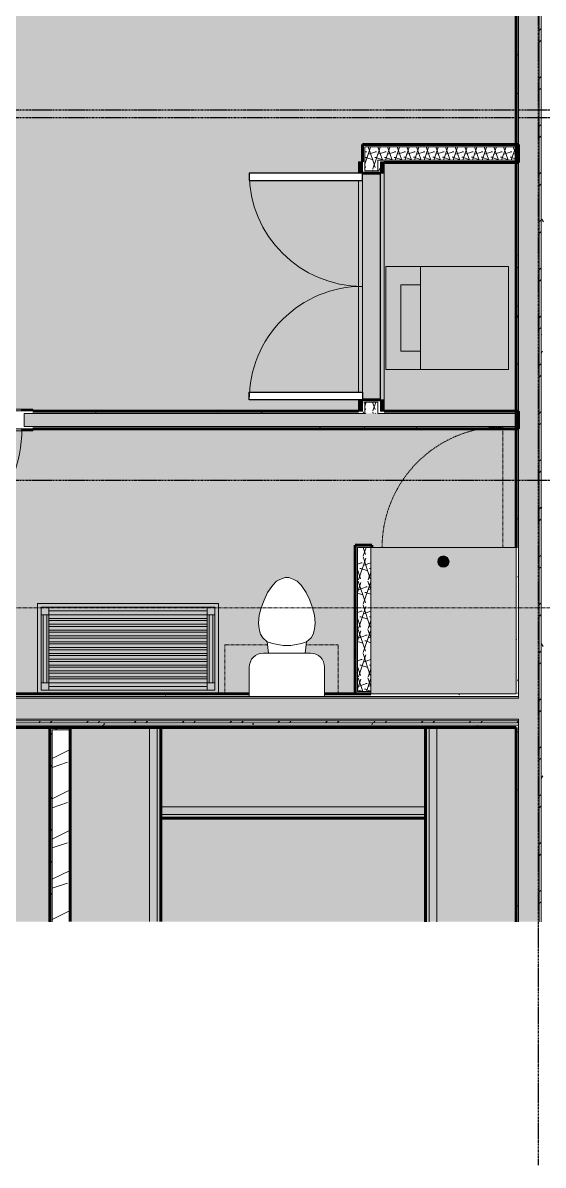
# Model space of a CAD drawing. Header units: inches. Extents: x -4110 to -1807, y 11006 to 12281.
# Drawn here: x -3618 to -3480.1, y 11005.9 to 11308.3 of the extents above; entities that cross this region are included whole.
import ezdxf

# ---------------------------------------------------------------- set-up
doc = ezdxf.new("R2010")
doc.units = ezdxf.units.IN
doc.header["$MEASUREMENT"] = 0
for name, pattern in [('Aligning Line 1_8_', [0.25, 0.125, -0.125]), ('Dash', [0.25, 0.125, -0.125]), ('Grid Line 1_2_', [0.875, 0.5, -0.125, 0.125, -0.125])]:
    doc.linetypes.add(name, pattern=pattern)
for name, color, linetype, lineweight in [('0-1', 7, 'Continuous', 5), ('0-2', 7, 'Continuous', 9), ('A-DOOR', 31, 'Continuous', 18), ('A-DOOR-3', 7, 'Continuous', 9), ('A-DOOR-4', 90, 'Continuous', 30), ('A-DOOR-FRAM-1', 31, 'Continuous', 18), ('A-DOOR-FRAM-2', 7, 'Continuous', 9), ('A-ROOF-PATT-1', 35, 'Continuous', 9), ('A-WALL', 113, 'Continuous', 18), ('A-WALL-1', 8, 'Continuous', 5), ('A-WALL-2', 252, 'Continuous', 18), ('A-WALL-3', 250, 'Continuous', 60), ('A-WALL-4', 50, 'Continuous', 18), ('A-WALL-PATT-1', 7, 'Continuous', 9), ('A-WALL-PATT-2', 253, 'Continuous', 9), ('A-WALL-PATT-5', 111, 'Continuous', 9), ('G-ANNO-SYMB', 111, 'Aligning Line 1_8_', 9), ('I-WALL-4', 2, 'Continuous', 5), ('I-WALL-5', 2, 'Continuous', 60), ('P-SANR-FIXT-1', 135, 'Continuous', 9), ('P-SANR-FIXT-2', 7, 'Continuous', 9), ('P-SANR-FIXT-3', 130, 'Continuous', 9), ('P-SANR-FIXT-4', 9, 'Continuous', 9), ('P-SANR-FIXT-HDLN-1', 7, 'Dash', 9), ('Q-CASE-1', 130, 'Continuous', 9), ('Q-CASE-2', 127, 'Continuous', 9), ('Q-CASE-3', 7, 'Continuous', 9), ('Q-CASE-4', 7, 'Dash', 9), ('Q-CASE-5', 9, 'Continuous', 9), ('Q-CASE-6', 250, 'Continuous', 60), ('S-GRID-1', 1, 'Grid Line 1_2_', 30)]:
    doc.layers.add(name, color=color, linetype=linetype, lineweight=lineweight)
pattern_1 = [(0, (0, 0), (20.48, 5.12), [0.845, -14.515, 0.845, -14.515, -81.92]), (0, (0, 0), (20.48, 5.12), [-30.72, 0.845, -29.875, 0.845, -14.515, -35.84]), (0, (0, 0), (20.48, 5.12), [-76.8, 0.845, -9.395, 0.845, -24.755]), (120, (7.68, 2.56), (-14.67405, 15.1762003), [0.845, -14.515, 0.845, -14.515, -81.92]), (120, (7.68, 2.56), (-14.67405, 15.1762003), [-30.72, 0.845, -29.875, 0.845, -14.515, -35.84]), (120, (7.68, 2.56), (-14.67405, 15.1762003), [-76.8, 0.845, -9.395, 0.845, -24.755]), (240, (10.24, 12.8), (-5.80595, -20.2962003), [0.845, -14.515, 0.845, -14.515, -81.92]), (240, (10.24, 12.8), (-5.80595, -20.2962003), [-30.72, 0.845, -29.875, 0.845, -14.515, -35.84]), (240, (10.24, 12.8), (-5.80595, -20.2962003), [-76.8, 0.845, -9.395, 0.845, -24.755])]
pattern_2 = [(161.57, (0.32, 0.32), (-2.560496185, -0.000537386), [0, -18.214, 2.022, 0]), (18.43, (-0.32, 0.32), (-2.560496185, 0.000537386), [0, -18.214, 2.022, 0]), (108.43, (0.32, 0.32), (1.27922091, -6.400876726), [6.07, -14.166]), (71.57, (-0.32, 0.32), (1.27922091, 6.400876726), [6.07, -14.166])]
pattern_3 = [(45, (0, 0), (-6.335677, 6.335677), []), (45, (0, 9.6), (-6.335677, 6.335677), [])]

# ---------------------------------------------------------------- blocks, each defined once
blk = doc.blocks.new('SWING - SINGLE - FLUSH - SWING - FLUSH - 2-10 x 6-8 - PRIVACY-3983842-ENLARGED RCP - 3RD FLOOR PLAN - EAST')
at = {"layer": 'A-DOOR-FRAM-1'}
for points in [[(-17, 2.87), (-20, 2.87), (-20, 2.37), (-17, 2.37)], [(17, 2.87), (-17, 2.87), (-17, 2.37), (17, 2.37)], [(18.7, 2.87), (17, 2.87), (17, 2.37), (20, 2.37), (20, 2.87), (19.5, 2.87)], [(-20, -2.38), (-20, -2.88), (-17, -2.88), (-17, -2.38), (-17.62, -2.38)], [(-17, -2.38), (-17, -2.88), (17, -2.88), (17, -2.38), (-12.35, -2.38)], [(17, -2.38), (17, -2.88), (20, -2.88), (20, -2.38)]]:
    blk.add_hatch(color=256, dxfattribs=at).paths.add_polyline_path(points, flags=0)
at = {"layer": 'A-DOOR-3'}
blk.add_arc((17, 2.37), 34.07, 93.3657, 180, dxfattribs=at)
at = {"layer": 'A-DOOR-4'}
for p, q in [((15, 2.37), (15, 36.38)), ((17, 36.38), (15, 36.38)), ((17, 2.37), (17, 36.38)), ((17, 2.37), (15, 2.37))]:
    blk.add_line(p, q, dxfattribs=at)
at = {"layer": 'A-DOOR-FRAM-2'}
for p, q in [((-17, 2.87), (-20, 2.87)), ((-20, 2.37), (-20, 2.87)), ((-20, 2.37), (-17, 2.37)), ((17, 2.87), (-17, 2.87)), ((-17, 2.37), (-17, 2.87)), ((-17, 2.37), (17, 2.37)), ((20, 2.87), (17, 2.87)), ((17, 2.37), (17, 2.87)), ((17, 2.37), (20, 2.37)), ((20, 2.37), (20, 2.87)), ((-17, -2.38), (-20, -2.38)), ((-20, -2.38), (-20, -2.88)), ((-20, -2.88), (-17, -2.88)), ((17, -2.38), (-17, -2.38)), ((-17, -2.38), (-17, -2.88)), ((-17, -2.88), (17, -2.88)), ((20, -2.38), (17, -2.38)), ((17, -2.38), (17, -2.88)), ((17, -2.88), (20, -2.88)), ((20, -2.38), (20, -2.88))]:
    blk.add_line(p, q, dxfattribs=at)
blk = doc.blocks.new('Stacked Washer and Dryer - 26_x25_ - Private-3627842-ENLARGED RCP - 3RD FLOOR PLAN - EAST')
at = {"layer": 'P-SANR-FIXT-1'}
blk.add_hatch(color=256, dxfattribs=at).paths.add_polyline_path([(1.37, 13.62), (0, 13.62), (0, -13.63), (32.44, -13.63), (32.44, 13.62)], flags=0)
at = {"layer": 'P-SANR-FIXT-2'}
for p, q in [((32.44, 13.62), (0, 13.62)), ((0, -13.63), (0, 13.62)), ((23.34, -13.63), (23.34, 13.62)), ((32.44, 13.62), (32.44, -13.63)), ((28.53, 8.75), (23.34, 8.75)), ((28.53, -8.75), (28.53, 8.75)), ((23.34, -8.75), (28.53, -8.75)), ((0, -13.63), (32.44, -13.63))]:
    blk.add_line(p, q, dxfattribs=at)
blk = doc.blocks.new('Toilet-Domestic-3D - Toilet-Domestic-3D-3234795-ENLARGED RCP - 3RD FLOOR PLAN - EAST')
at = {"layer": 'P-SANR-FIXT-2'}
for p, q in [((-5.13, 8), (-3.74, 10)), ((-3.74, 10), (-2.74, 11)), ((-2.74, 11), (-1.87, 11.5)), ((-1.87, 11.5), (-0.5, 12)), ((-0.5, 12), (0.5, 12)), ((0.5, 12), (1.87, 11.5)), ((1.87, 11.5), (2.74, 11)), ((2.74, 11), (3.74, 10)), ((3.74, 10), (5.13, 8)), ((-6.06, 6), (-5.13, 8)), ((5.13, 8), (6.06, 6)), ((-7.33, 1.99), (-6.79, 4)), ((-6.79, 4), (-6.06, 6)), ((6.06, 6), (6.79, 4)), ((6.79, 4), (7.33, 1.99)), ((-7.5, 0), (-7.33, 1.99)), ((7.33, 1.99), (7.5, 0)), ((-7.41, -1), (-7.5, 0)), ((-7.24, -2), (-7.41, -1)), ((-6.97, -3), (-7.24, -2)), ((-6.4, -4), (-6.97, -3)), ((6.97, -3), (6.4, -4)), ((7.24, -2), (6.97, -3)), ((7.41, -1), (7.24, -2)), ((7.5, 0), (7.41, -1)), ((-5.21, -5), (-6.4, -4)), ((-3.84, -5.5), (-5.21, -5)), ((-4.86, -8.02), (-5.21, -5)), ((-1, -6), (-3.84, -5.5)), ((1, -6), (-1, -6)), ((3.84, -5.5), (1, -6)), ((5.21, -5), (3.84, -5.5)), ((4.86, -8.02), (5.21, -5)), ((6.4, -4), (5.21, -5)), ((6.25, -8.02), (-6.25, -8.02)), ((-9.98, -11.75), (-9.98, -19.48)), ((9.98, -19.48), (9.98, -11.75)), ((-9.98, -19.48), (9.98, -19.48))]:
    blk.add_line(p, q, dxfattribs=at)
for centre, start, end in [((-6.25, -11.75), 90, 180), ((6.25, -11.75), 0, 90)]:
    blk.add_arc(centre, 3.73, start, end, dxfattribs=at)
blk = doc.blocks.new('Bath Vanity - Bath Vanity 48_-2551079-ENLARGED RCP - 3RD FLOOR PLAN - EAST')
at = {"layer": 'Q-CASE-1'}
h = blk.add_hatch(color=256, dxfattribs=at)
h.paths.add_polyline_path([(1.76, 0), (-23.26, 0), (-23.26, -24), (24.74, -24), (24.74, 0), (3.36, 0)], flags=0)
h.paths.add_polyline_path([(-20.76, -1), (23.74, -1), (23.74, -23), (-22.26, -23), (-22.26, -1), (-21.76, -1)], flags=0)
h.paths.add_polyline_path([(-4.94, -2), (-20.26, -2), (-20.26, -3), (21.74, -3), (21.74, -2), (-0.09, -2)], flags=0)
h.paths.add_polyline_path([(6.88, -4), (-20.26, -4), (-20.26, -4.55), (21.74, -4.55), (21.74, -4), (16.06, -4)], flags=0)
h.paths.add_polyline_path([(-4.94, -5.55), (-20.26, -5.55), (-20.26, -6.09), (21.74, -6.09), (21.74, -5.55), (-0.09, -5.55)], flags=0)
h.paths.add_polyline_path([(21.74, -7.09), (-20.26, -7.09), (-20.26, -7.64), (21.74, -7.64)], flags=0)
h.paths.add_polyline_path([(-0.09, -8.64), (-20.26, -8.64), (-20.26, -9.18), (21.74, -9.18), (21.74, -8.64), (9.23, -8.64)], flags=0)
h.paths.add_polyline_path([(12.31, -10.18), (-20.26, -10.18), (-20.26, -10.73), (21.74, -10.73), (21.74, -10.18), (16.06, -10.18)], flags=0)
h.paths.add_polyline_path([(-20.26, -11.73), (-20.26, -12.27), (21.74, -12.27), (21.74, -11.73), (-4.94, -11.73)], flags=0)
h.paths.add_polyline_path([(15.03, -13.27), (-20.26, -13.27), (-20.26, -13.82), (21.74, -13.82), (21.74, -13.27), (16.06, -13.27)], flags=0)
h.paths.add_polyline_path([(21.74, -14.82), (-20.26, -14.82), (-20.26, -15.36), (21.74, -15.36)], flags=0)
h.paths.add_polyline_path([(21.74, -16.36), (-20.26, -16.36), (-20.26, -16.91), (21.74, -16.91)], flags=0)
h.paths.add_polyline_path([(21.74, -17.91), (-20.26, -17.91), (-20.26, -18.45), (21.74, -18.45)], flags=0)
h.paths.add_polyline_path([(-20.26, -19.45), (-20.26, -20), (21.74, -20), (21.74, -19.45), (18.58, -19.45)], flags=0)
h.paths.add_polyline_path([(21.74, -21), (-20.26, -21), (-20.26, -22), (21.74, -22)], flags=0)
at = {"layer": 'Q-CASE-2'}
h = blk.add_hatch(color=256, dxfattribs=at)
h.paths.add_polyline_path([(-22.26, -1), (-22.26, -3), (-20.26, -3), (-20.26, -1), (-21.76, -1)], flags=0)
h.paths.add_polyline_path([(21.74, -1), (21.74, -3), (23.74, -3), (23.74, -1), (22.24, -1)], flags=0)
h.paths.add_polyline_path([(-20.26, -21), (-22.26, -21), (-22.26, -23), (-20.26, -23), (-20.26, -22)], flags=0)
h.paths.add_polyline_path([(23.74, -21), (21.74, -21), (21.74, -23), (23.74, -23)], flags=0)
for points in [[(-22.26, -3), (-22.26, -21), (-21.76, -21), (-21.76, -3)], [(-20.76, -3), (-21.76, -3), (-21.76, -21), (-20.76, -21), (-20.76, -4)], [(-20.76, -3), (-20.76, -21), (-20.26, -21), (-20.26, -3)], [(-0.09, -1), (-20.26, -1), (-20.26, -2), (21.74, -2), (21.74, -1), (2.63, -1)], [(-0.09, -3), (-20.26, -3), (-20.26, -4), (21.74, -4), (21.74, -3), (4.36, -3)], [(22.24, -3), (21.74, -3), (21.74, -21), (22.24, -21), (22.24, -4)], [(23.24, -3), (22.24, -3), (22.24, -21), (23.24, -21), (23.24, -4)], [(23.24, -3), (23.24, -21), (23.74, -21), (23.74, -3)], [(-0.09, -4.55), (-20.26, -4.55), (-20.26, -5.55), (21.74, -5.55), (21.74, -4.55), (5.69, -4.55)], [(-0.09, -6.09), (-20.26, -6.09), (-20.26, -7.09), (21.74, -7.09), (21.74, -6.09), (7.03, -6.09)], [(8.36, -7.64), (-20.26, -7.64), (-20.26, -8.64), (21.74, -8.64), (21.74, -7.64), (10.08, -7.64)], [(-0.09, -9.18), (-20.26, -9.18), (-20.26, -10.18), (21.74, -10.18), (21.74, -9.18), (9.7, -9.18)], [(11.04, -10.73), (-20.26, -10.73), (-20.26, -11.73), (21.74, -11.73), (21.74, -10.73), (12.79, -10.73)], [(12.37, -12.27), (-20.26, -12.27), (-20.26, -13.27), (21.74, -13.27), (21.74, -12.27), (14.15, -12.27)], [(16.06, -13.82), (-20.26, -13.82), (-20.26, -14.82), (21.74, -14.82), (21.74, -13.82)], [(-0.09, -15.36), (-20.26, -15.36), (-20.26, -16.36), (21.74, -16.36), (21.74, -15.36), (15.04, -15.36)], [(-20.26, -16.91), (-20.26, -17.91), (21.74, -17.91), (21.74, -16.91), (16.38, -16.91)], [(-20.26, -18.45), (-20.26, -19.45), (21.74, -19.45), (21.74, -18.45), (17.71, -18.45)], [(19.05, -20), (-20.26, -20), (-20.26, -21), (21.74, -21), (21.74, -20), (20.74, -20)], [(-20.26, -22), (-20.26, -23), (21.74, -23), (21.74, -22), (20.78, -22)]]:
    blk.add_hatch(color=256, dxfattribs=at).paths.add_polyline_path(points, flags=0)
at = {"layer": 'Q-CASE-3'}
for p, q in [((-23.26, -24), (-23.26, 0)), ((24.74, 0), (24.74, -24)), ((-22.26, -3), (-22.26, -1)), ((-22.26, -1), (-20.26, -1)), ((-22.26, -3), (-22.26, -21)), ((-20.26, -3), (-22.26, -3)), ((-21.76, -3), (-21.76, -21)), ((-20.76, -3), (-20.76, -21)), ((21.74, -1), (-20.26, -1)), ((-20.26, -1), (-20.26, -3)), ((21.74, -2), (-20.26, -2)), ((21.74, -3), (-20.26, -3)), ((-20.26, -3), (-20.26, -21)), ((21.74, -3), (21.74, -1)), ((21.74, -1), (23.74, -1)), ((21.74, -3), (21.74, -21)), ((23.74, -3), (21.74, -3)), ((22.24, -3), (22.24, -21)), ((23.24, -3), (23.24, -21)), ((23.74, -1), (23.74, -3)), ((23.74, -3), (23.74, -21)), ((-20.26, -4), (21.74, -4)), ((21.74, -4.55), (-20.26, -4.55)), ((-20.26, -5.55), (21.74, -5.55)), ((21.74, -6.09), (-20.26, -6.09)), ((-20.26, -7.09), (21.74, -7.09)), ((21.74, -7.64), (-20.26, -7.64)), ((-20.26, -8.64), (21.74, -8.64)), ((21.74, -9.18), (-20.26, -9.18)), ((-20.26, -10.18), (21.74, -10.18)), ((21.74, -10.73), (-20.26, -10.73)), ((-20.26, -11.73), (21.74, -11.73)), ((21.74, -12.27), (-20.26, -12.27)), ((-20.26, -13.27), (21.74, -13.27)), ((21.74, -13.82), (-20.26, -13.82)), ((-20.26, -14.82), (21.74, -14.82)), ((21.74, -15.36), (-20.26, -15.36)), ((-20.26, -16.36), (21.74, -16.36)), ((21.74, -16.91), (-20.26, -16.91)), ((-20.26, -17.91), (21.74, -17.91)), ((-22.26, -23), (-22.26, -21)), ((-22.26, -21), (-20.26, -21)), ((21.74, -18.45), (-20.26, -18.45)), ((-20.26, -19.45), (21.74, -19.45)), ((21.74, -20), (-20.26, -20)), ((-20.26, -21), (21.74, -21)), ((-20.26, -21), (-20.26, -23)), ((21.74, -23), (21.74, -21)), ((21.74, -21), (23.74, -21)), ((23.74, -21), (23.74, -23)), ((24.74, -24), (-23.26, -24)), ((-20.26, -23), (-22.26, -23)), ((21.74, -22), (-20.26, -22)), ((21.74, -23), (-20.26, -23)), ((23.74, -23), (21.74, -23))]:
    blk.add_line(p, q, dxfattribs=at)
blk = doc.blocks.new('300 Series Wall Hung Cabinet_326 - 30_-2909952-ENLARGED RCP - 3RD FLOOR PLAN - EAST')
at = {"layer": 'Q-CASE-4'}
for p, q in [((-11.43, -0.19), (-15, -0.19)), ((-15, -0.19), (-15, -13.19)), ((15, -0.19), (8.53, -0.19)), ((15, -13.19), (15, -0.19)), ((-15, -13.19), (-6.56, -13.19)), ((3.66, -13.19), (15, -13.19))]:
    blk.add_line(p, q, dxfattribs=at)
blk = doc.blocks.new('SWING - DOUBLE - FLUSH - SWING - DOUBLE - 5-0 x 6-8 - DUMMY-3700318-ENLARGED RCP - 3RD FLOOR PLAN - EAST')
at = {"layer": 'A-DOOR'}
for points in [[(-30, 3.375), (-33, 3.375), (-33, 2.375), (-30, 2.375)], [(30, 2.375), (30, 3.375), (-30, 3.375), (-30, 2.375), (22, 2.375)], [(33, 2.375), (33, 3.375), (30, 3.375), (30, 2.375)], [(-30, -2.375), (-33, -2.375), (-33, -3.375), (-30, -3.375)], [(28, -2.375), (-28, -2.375), (-28, -3.375), (28, -3.375)], [(33, -2.375), (30, -2.375), (30, -3.375), (33, -3.375)]]:
    blk.add_hatch(color=256, dxfattribs=at).paths.add_polyline_path(points, flags=0)
at = {"layer": 'A-DOOR-3'}
for p, q in [((-30, 3.375), (-33, 3.375)), ((-33, 3.375), (-33, 2.375)), ((30, 3.375), (-30, 3.375)), ((-30, 3.375), (-30, 2.375)), ((33, 3.375), (30, 3.375)), ((30, 3.375), (30, 2.375)), ((33, 3.375), (33, 2.375)), ((-30, 2.375), (-33, 2.375)), ((-30, 2.375), (30, 2.375)), ((33, 2.375), (30, 2.375)), ((-33, -3.375), (-33, -2.375)), ((-33, -2.375), (-30, -2.375)), ((-30, -3.375), (-30, -2.375)), ((28, -2.375), (-28, -2.375)), ((30, -3.375), (30, -2.375)), ((30, -2.375), (33, -2.375)), ((33, -3.375), (33, -2.375)), ((-33, -3.375), (-30, -3.375)), ((-28, -3.375), (28, -3.375)), ((30, -3.375), (33, -3.375))]:
    blk.add_line(p, q, dxfattribs=at)
for centre, start, end in [((-30, -2.375), 270, 0), ((30, -2.375), 180, 270)]:
    blk.add_arc(centre, 30, start, end, dxfattribs=at)
at = {"layer": 'A-DOOR-4'}
for p, q in [((-28, -2.375), (-30, -2.375)), ((-30, -2.375), (-30, -32.375)), ((-28, -32.375), (-28, -2.375)), ((28, -2.375), (30, -2.375)), ((28, -32.375), (28, -2.375)), ((30, -2.375), (30, -32.375)), ((-30, -32.375), (-28, -32.375)), ((30, -32.375), (28, -32.375))]:
    blk.add_line(p, q, dxfattribs=at)
blk = doc.blocks.new('OD_CW_Base Cabinet - OD_CW_Base Cabinet-3857755-ENLARGED RCP - 3RD FLOOR PLAN - EAST')
at = {"layer": 'Q-CASE-5'}
for points in [[(0.74, 24), (0.74, 3), (70.86, 3), (70.86, 24), (54.46, 24)], [(0.74, 1), (70.86, 1), (70.86, 3), (0.74, 3)], [(0.74, 1), (0.74, 0), (70.86, 0), (70.86, 1), (54.46, 1)]]:
    blk.add_hatch(color=256, dxfattribs=at).paths.add_polyline_path(points, flags=0)
at = {"layer": 'Q-CASE-3'}
for p, q in [((0.74, 24), (0.74, 3)), ((0.74, 24), (70.86, 24)), ((70.86, 3), (70.86, 24)), ((0.74, 3), (0.74, 1)), ((0.74, 3), (70.86, 3)), ((0.74, 1), (0.74, 0)), ((0.74, 1), (70.86, 1)), ((0.74, 1), (70.86, 1)), ((0.74, 0), (70.86, 0)), ((70.86, 1), (70.86, 3)), ((70.86, 0), (70.86, 1))]:
    blk.add_line(p, q, dxfattribs=at)
at = {"layer": 'Q-CASE-6'}
for p, q in [((70.86, 24), (0.74, 24)), ((0.74, 24), (0.74, 0)), ((70.86, 0), (70.86, 24)), ((0.74, 0), (70.86, 0))]:
    blk.add_line(p, q, dxfattribs=at)
blk = doc.blocks.new('OD_CW_Base Cabinet - OD_CW_Base Cabinet-V4-ENLARGED RCP - 3RD FLOOR PLAN - EAST')
at = {"layer": 'Q-CASE-5'}
for points in [[(56.52, 24), (56.52, 3), (107.93, 3), (107.93, 24), (89.87, 24)], [(56.52, 3), (56.52, 1), (107.93, 1), (107.93, 3), (62.54, 3)], [(56.52, 0), (107.93, 0), (107.93, 1), (56.52, 1)]]:
    blk.add_hatch(color=256, dxfattribs=at).paths.add_polyline_path(points, flags=0)
at = {"layer": 'Q-CASE-3'}
for p, q in [((56.52, 24), (107.93, 24)), ((107.93, 3), (107.93, 24)), ((56.52, 3), (107.93, 3)), ((56.52, 1), (107.93, 1)), ((56.52, 1), (107.93, 1)), ((56.52, 0), (86.93, 0)), ((107.93, 1), (107.93, 3)), ((107.93, 0), (107.93, 1))]:
    blk.add_line(p, q, dxfattribs=at)
at = {"layer": 'Q-CASE-6'}
for p, q in [((107.93, 24), (56.52, 24)), ((107.93, 0), (107.93, 24)), ((56.52, 0), (107.93, 0))]:
    blk.add_line(p, q, dxfattribs=at)
blk = doc.blocks.new('OD_CW_Base Cabinet - OD_CW_Base Cabinet-V5-ENLARGED RCP - 3RD FLOOR PLAN - EAST')
at = {"layer": 'Q-CASE-5'}
for points in [[(52.15, 14.16), (52.15, 24), (0.74, 24), (0.74, 3), (52.15, 3), (52.15, 12.12)], [(52.15, 3), (0.74, 3), (0.74, 1), (52.15, 1)], [(52.15, 1), (0.74, 1), (0.74, 0), (52.15, 0)]]:
    blk.add_hatch(color=256, dxfattribs=at).paths.add_polyline_path(points, flags=0)
at = {"layer": 'Q-CASE-3'}
for p, q in [((0.74, 24), (0.74, 3)), ((0.74, 24), (52.15, 24)), ((0.74, 3), (0.74, 1)), ((0.74, 3), (52.15, 3)), ((0.74, 1), (0.74, 0)), ((0.74, 1), (52.15, 1)), ((0.74, 1), (52.15, 1)), ((21.74, 0), (52.15, 0))]:
    blk.add_line(p, q, dxfattribs=at)
at = {"layer": 'Q-CASE-6'}
for p, q in [((52.15, 24), (0.74, 24)), ((0.74, 24), (0.74, 0)), ((0.74, 0), (52.15, 0))]:
    blk.add_line(p, q, dxfattribs=at)
blk = doc.blocks.new('The Shower - The Shower-4051523-ENLARGED RCP - 3RD FLOOR PLAN - EAST')
at = {"layer": 'P-SANR-FIXT-3'}
h = blk.add_hatch(color=256, dxfattribs=at)
h.paths.add_polyline_path([(32.37, 0.5), (38.5, 0.5), (38.5, 39.25), (0, 39.25), (0, 0.5)], flags=0)
h.paths.add_polyline_path([(19.25, 34.06), (18.86, 34.11), (18.5, 34.26), (18.19, 34.5), (17.95, 34.81), (17.8, 35.17), (17.75, 35.59), (17.8, 35.95), (17.95, 36.31), (18.19, 36.62), (18.5, 36.86), (18.86, 37.01), (19.25, 37.06), (19.64, 37.01), (20.04, 36.83), (20.31, 36.62), (20.55, 36.31), (20.7, 35.95), (20.75, 35.53), (20.7, 35.17), (20.55, 34.81), (20.31, 34.5), (20, 34.26), (19.64, 34.11)], flags=0)
at = {"layer": 'P-SANR-FIXT-4'}
blk.add_hatch(color=256, dxfattribs=at).paths.add_polyline_path([(19.25, 34.06), (19.64, 34.11), (20, 34.26), (20.31, 34.5), (20.55, 34.81), (20.7, 35.17), (20.75, 35.59), (20.7, 35.95), (20.55, 36.31), (20.31, 36.62), (20, 36.86), (19.64, 37.01), (19.25, 37.06), (18.86, 37.01), (18.5, 36.86), (18.19, 36.62), (17.95, 36.31), (17.8, 35.95), (17.75, 35.53), (17.8, 35.17), (17.95, 34.81), (18.19, 34.5), (18.5, 34.26), (18.86, 34.11)], flags=0)
at = {"layer": 'P-SANR-FIXT-2'}
for p, q in [((0, 0.5), (0, 39.25)), ((0, 39.25), (38.5, 39.25)), ((38.5, 39.25), (38.5, 0.5)), ((38.5, 0.5), (0, 0.5))]:
    blk.add_line(p, q, dxfattribs=at)
for start, end in [(0, 180), (180, 360)]:
    blk.add_arc((19.25, 35.56), 1.5, start, end, dxfattribs=at)
at = {"layer": 'P-SANR-FIXT-HDLN-1'}
blk.add_line((35, 39.25), (35, 71.25), dxfattribs=at)
blk.add_arc((35, 39.25), 32, 90, 180, dxfattribs=at)
blk = doc.blocks.new('CTR - 1st Phase - Unit Layouts_rvt-1-ENLARGED RCP - 3RD FLOOR PLAN - EAST')
at = {"layer": 'A-WALL-1'}
blk.add_hatch(color=256, dxfattribs=at).paths.add_polyline_path([(-3527.38, 11208.56), (-3523.26, 11208.56), (-3523.26, 11268.56), (-3528.01, 11268.56), (-3528.01, 11208.56)], flags=0)
at = {"layer": 'A-WALL-2'}
blk.add_hatch(color=256, dxfattribs=at).paths.add_polyline_path([(-3525.54, 11169.38), (-3525.54, 11170), (-3525.79, 11170), (-3525.79, 11169.38), (-3525.66, 11169.38)], flags=0)
at = {"layer": 'A-WALL-PATT-1'}
h = blk.add_hatch(dxfattribs=at)
h.set_pattern_fill('FP_1', color=256, style=0, pattern_type=2)
h.set_pattern_definition(pattern_1)
h.paths.add_polyline_path([(-3527.38, 11205.56), (-3527.38, 11207.94), (-3525.63, 11207.94), (-3525.63, 11208.56), (-3528.01, 11208.56), (-3528.01, 11205.56)], flags=0)
h.paths.add_polyline_path([(-3526.14, 11268.56), (-3525.63, 11268.56), (-3525.63, 11269.19), (-3527.38, 11269.19), (-3527.38, 11275.47), (-3528.01, 11275.46), (-3528.01, 11268.56), (-3527.38, 11268.56)], flags=0)
h = blk.add_hatch(dxfattribs=at)
h.set_pattern_fill('FP_1', color=256, style=0, pattern_type=2)
h.set_pattern_definition(pattern_1)
h.paths.add_polyline_path([(-3523.26, 11205.56), (-3523.26, 11208.56), (-3525.63, 11208.56), (-3525.63, 11207.94), (-3523.88, 11207.94), (-3523.88, 11205.56)], flags=0)
h.paths.add_polyline_path([(-3525.63, 11268.56), (-3523.26, 11268.56), (-3523.26, 11271.35), (-3523.88, 11271.34), (-3523.88, 11269.19), (-3525.63, 11269.19)], flags=0)
h = blk.add_hatch(dxfattribs=at)
h.set_pattern_fill('FP_1', color=256, style=0, pattern_type=2)
h.set_pattern_definition(pattern_1)
h.paths.add_polyline_path([(-3522.26, 11271.35), (-3487.3, 11271.35), (-3487.3, 11271.97), (-3523.88, 11271.97), (-3523.88, 11271.35), (-3523.26, 11271.35), (-3523.26, 11271.56), (-3522.26, 11271.56), (-3522.26, 11271.36)], flags=0)
h = blk.add_hatch(dxfattribs=at)
h.set_pattern_fill('FP_1', color=256, style=0, pattern_type=2)
h.set_pattern_definition(pattern_1)
h.paths.add_polyline_path([(-3618.3, 11203.19), (-3617.67, 11203.19), (-3617.67, 11204.94), (-3527.38, 11204.94), (-3527.38, 11205.56), (-3618.3, 11205.56), (-3618.3, 11204.94)], flags=0)
h.paths.add_polyline_path([(-3652.92, 11203.19), (-3652.3, 11203.19), (-3652.3, 11205.56), (-3655.3, 11205.56), (-3655.3, 11204.94), (-3652.92, 11204.94)], flags=0)
h.paths.add_polyline_path([(-3495.82, 11204.94), (-3487.3, 11204.95), (-3487.3, 11205.56), (-3523.88, 11205.56), (-3523.88, 11204.94), (-3521.76, 11204.94)], flags=0)
h = blk.add_hatch(dxfattribs=at)
h.set_pattern_fill('FP_1', color=256, style=0, pattern_type=2)
h.set_pattern_definition(pattern_1)
h.paths.add_polyline_path([(-3617.67, 11200.81), (-3487.3, 11200.82), (-3487.3, 11201.44), (-3617.67, 11201.44), (-3617.67, 11203.19), (-3618.3, 11203.18), (-3618.3, 11200.81)], flags=0)
h.paths.add_polyline_path([(-3655.3, 11200.81), (-3652.3, 11200.81), (-3652.3, 11203.19), (-3652.92, 11203.19), (-3652.92, 11201.44), (-3655.3, 11201.44)], flags=0)
h = blk.add_hatch(dxfattribs=at)
h.set_pattern_fill('FP_1', color=256, style=0, pattern_type=2)
h.set_pattern_definition(pattern_1)
h.paths.add_polyline_path([(-3525.79, 11130.63), (-3525.79, 11131.25), (-3529.29, 11131.25), (-3529.29, 11169.38), (-3525.79, 11169.38), (-3525.79, 11170), (-3529.91, 11170), (-3529.91, 11130.63), (-3529.29, 11130.63)], flags=0)
h = blk.add_hatch(dxfattribs=at)
h.set_pattern_fill('FP_4', color=256, style=0, pattern_type=2)
h.set_pattern_definition([(45, (0, 0), (-4.2426407, 4.2426407), [])])
h.paths.add_polyline_path([(-3610.8, 11070.34), (-3610.17, 11070.34), (-3610.17, 11121.13), (-3605.42, 11121.13), (-3605.42, 11121.75), (-3610.8, 11121.75), (-3610.8, 11108.19)], flags=0)
at = {"layer": 'A-WALL-PATT-2'}
h = blk.add_hatch(dxfattribs=at)
h.set_pattern_fill('FP_2', color=256, style=0, pattern_type=2)
h.set_pattern_definition(pattern_2)
h.paths.add_polyline_path([(-3521.76, 11271.97), (-3487.3, 11271.97), (-3487.3, 11275.47), (-3527.38, 11275.47), (-3527.38, 11271.97), (-3523.26, 11271.97)], flags=0)
h = blk.add_hatch(dxfattribs=at)
h.set_pattern_fill('FP_2', color=256, style=0, pattern_type=2)
h.set_pattern_definition(pattern_2)
h.paths.add_polyline_path([(-3527.38, 11204.94), (-3523.88, 11204.94), (-3523.88, 11207.94), (-3527.38, 11207.94), (-3527.38, 11205.27)], flags=0)
h.paths.add_polyline_path([(-3523.88, 11269.19), (-3523.88, 11271.97), (-3527.38, 11271.97), (-3527.38, 11269.19), (-3525.63, 11269.19)], flags=0)
h = blk.add_hatch(dxfattribs=at)
h.set_pattern_fill('FP_2', color=256, style=0, pattern_type=2)
h.set_pattern_definition(pattern_2)
h.paths.add_polyline_path([(-3652.92, 11201.44), (-3652.92, 11204.94), (-3655.92, 11204.94), (-3655.92, 11201.44), (-3654.98, 11201.44)], flags=0)
h.paths.add_polyline_path([(-3489.32, 11201.44), (-3486.67, 11201.44), (-3487.3, 11201.5), (-3487.3, 11204.94), (-3617.67, 11204.94), (-3617.67, 11201.44), (-3491.36, 11201.44)], flags=0)
h = blk.add_hatch(dxfattribs=at)
h.set_pattern_fill('FP_2', color=256, style=0, pattern_type=2)
h.set_pattern_definition(pattern_2)
h.paths.add_polyline_path([(-3529.29, 11131.25), (-3525.79, 11131.25), (-3525.79, 11169.38), (-3529.29, 11169.38), (-3529.29, 11146.04)], flags=0)
h = blk.add_hatch(dxfattribs=at)
h.set_pattern_fill('FP_3', color=256, style=0, pattern_type=2)
h.set_pattern_definition([(216.87, (4.265, 10.662), (31.9871619, 21.32545714), [5.331, -47.981]), (206.565, (10.662, 7.464), (-10.662476, -10.6620098), [11.921, -11.921]), (198.435, (10.662, 2.132), (-21.32449365, -10.6625869), [6.744, -26.974])])
h.paths.add_polyline_path([(-3605.42, 11070.34), (-3605.42, 11121.13), (-3610.17, 11121.13), (-3610.17, 11070.34)], flags=0)
at = {"layer": 'A-WALL-3'}
for p, q in [((-3528.01, 11275.47), (-3528.01, 11276.1)), ((-3528.01, 11276.1), (-3486.67, 11276.1)), ((-3528.01, 11271.56), (-3528.01, 11275.47)), ((-3486.67, 11276.1), (-3486.67, 11271.35)), ((-3486.67, 11271.35), (-3522.26, 11271.35)), ((-3523.26, 11268.56), (-3528.01, 11268.56)), ((-3528.01, 11208.56), (-3523.26, 11208.56)), ((-3615.3, 11205.56), (-3529.01, 11205.56)), ((-3522.26, 11205.56), (-3486.67, 11205.56)), ((-3486.67, 11205.56), (-3486.67, 11200.81)), ((-3486.67, 11200.81), (-3615.3, 11200.81)), ((-3529.91, 11130.63), (-3529.91, 11170)), ((-3529.91, 11170), (-3529.29, 11170)), ((-3529.29, 11170), (-3525.79, 11170)), ((-3525.79, 11170), (-3525.54, 11170)), ((-3525.54, 11170), (-3525.54, 11169.38)), ((-3529.29, 11130.63), (-3529.91, 11130.63)), ((-3525.79, 11130.63), (-3529.29, 11130.63)), ((-3610.8, 11070.34), (-3610.8, 11121.75)), ((-3610.8, 11121.75), (-3610.17, 11121.75)), ((-3610.17, 11121.75), (-3605.42, 11121.75))]:
    blk.add_line(p, q, dxfattribs=at)
at = {"layer": 'A-WALL-4'}
for p, q in [((-3527.38, 11275.47), (-3486.67, 11275.47)), ((-3527.38, 11275.47), (-3527.38, 11271.97)), ((-3527.38, 11271.97), (-3527.38, 11271.35)), ((-3527.38, 11269.19), (-3527.38, 11271.35)), ((-3523.88, 11271.97), (-3486.67, 11271.97)), ((-3523.88, 11271.97), (-3523.88, 11271.35)), ((-3523.88, 11271.35), (-3523.88, 11269.19)), ((-3528.01, 11266.56), (-3528.01, 11210.56)), ((-3525.63, 11269.19), (-3527.38, 11269.19)), ((-3523.88, 11269.19), (-3525.63, 11269.19)), ((-3523.26, 11208.56), (-3523.26, 11268.56)), ((-3527.38, 11205.56), (-3527.38, 11207.94)), ((-3527.38, 11207.94), (-3525.63, 11207.94)), ((-3525.63, 11207.94), (-3523.88, 11207.94)), ((-3523.88, 11207.94), (-3523.88, 11205.56)), ((-3617.67, 11203.19), (-3617.67, 11204.94)), ((-3617.67, 11204.94), (-3527.38, 11204.94)), ((-3617.67, 11201.44), (-3617.67, 11203.19)), ((-3527.38, 11204.94), (-3527.38, 11205.56)), ((-3523.88, 11204.94), (-3523.88, 11205.56)), ((-3523.88, 11204.94), (-3486.67, 11204.94)), ((-3486.67, 11201.44), (-3617.67, 11201.44)), ((-3525.79, 11169.38), (-3525.79, 11170)), ((-3525.79, 11169.38), (-3525.79, 11170)), ((-3529.29, 11169.38), (-3525.79, 11169.38)), ((-3529.29, 11131.25), (-3529.29, 11169.38)), ((-3525.79, 11131.25), (-3529.29, 11131.25)), ((-3610.17, 11070.34), (-3610.17, 11121.13)), ((-3610.17, 11121.13), (-3605.42, 11121.13))]:
    blk.add_line(p, q, dxfattribs=at)
at = {"layer": '0-2'}
for name, p, rotation in [('SWING - DOUBLE - FLUSH - SWING - DOUBLE - 5-0 x 6-8 - DUMMY-3700318-ENLARGED RCP - 3RD FLOOR PLAN - EAST', (-3525.63, 11238.56), 270), ('Stacked Washer and Dryer - 26_x25_ - Private-3627842-ENLARGED RCP - 3RD FLOOR PLAN - EAST', (-3489.32, 11230.19), 180), ('SWING - SINGLE - FLUSH - SWING - FLUSH - 2-10 x 6-8 - PRIVACY-3983842-ENLARGED RCP - 3RD FLOOR PLAN - EAST', (-3635.3, 11203.19), 180), ('Bath Vanity - Bath Vanity 48_-2551079-ENLARGED RCP - 3RD FLOOR PLAN - EAST', (-3589.36, 11130.63), 180), ('300 Series Wall Hung Cabinet_326 - 30_-2909952-ENLARGED RCP - 3RD FLOOR PLAN - EAST', (-3549.46, 11130.44), 180), ('OD_CW_Base Cabinet - OD_CW_Base Cabinet-V4-ENLARGED RCP - 3RD FLOOR PLAN - EAST', (-3581.42, 11013.83), 90.00000000000152), ('OD_CW_Base Cabinet - OD_CW_Base Cabinet-V5-ENLARGED RCP - 3RD FLOOR PLAN - EAST', (-3511.3, 11122.49), 269.9999999999987)]:
    blk.add_blockref(name, p, dxfattribs=dict(at, rotation=rotation))
for name, p in [('The Shower - The Shower-4051523-ENLARGED RCP - 3RD FLOOR PLAN - EAST', (-3525.79, 11130.13)), ('Toilet-Domestic-3D - Toilet-Domestic-3D-3234795-ENLARGED RCP - 3RD FLOOR PLAN - EAST', (-3548.01, 11149.48)), ('OD_CW_Base Cabinet - OD_CW_Base Cabinet-3857755-ENLARGED RCP - 3RD FLOOR PLAN - EAST', (-3582.16, 11097.75))]:
    blk.add_blockref(name, p, dxfattribs=at)
blk = doc.blocks.new('CTR - 1st Phase - Shell_rvt-1-ENLARGED RCP - 3RD FLOOR PLAN - EAST')
at = {"layer": 'A-ROOF-PATT-1'}
h = blk.add_hatch(dxfattribs=at)
h.set_pattern_fill('FP_1', color=256, style=0, pattern_type=2)
h.set_pattern_definition(pattern_1)
h.paths.add_polyline_path([(-3851.85, 11070.34), (-3610.8, 11070.34), (-3610.8, 11121.75), (-3851.85, 11121.75), (-3851.85, 11081.99)], flags=0)
h.paths.add_polyline_path([(-3539.72, 11070.34), (-3511.3, 11070.34), (-3511.3, 11097.75), (-3581.42, 11097.75), (-3581.42, 11070.34), (-3555.59, 11070.34)], flags=0)
h.paths.add_polyline_path([(-3529.91, 11130.63), (-3529.91, 11170), (-3525.54, 11170), (-3525.54, 11169.38), (-3487.3, 11169.38), (-3487.3, 11200.81), (-3615.3, 11200.81), (-3615.3, 11200.31), (-3655.3, 11200.31), (-3655.3, 11170.81), (-3654.8, 11170.81), (-3654.8, 11130.81), (-3655.3, 11130.81), (-3655.3, 11130.63), (-3614.1, 11130.63), (-3614.1, 11154.63), (-3566.1, 11154.63), (-3566.1, 11130.63), (-3557.98, 11130.63), (-3557.98, 11137.73), (-3557.85, 11138.7), (-3557.48, 11139.6), (-3556.89, 11140.37), (-3556.12, 11140.96), (-3555.22, 11141.33), (-3554.18, 11141.46), (-3552.87, 11141.46), (-3553.22, 11144.48), (-3554.41, 11145.48), (-3554.97, 11146.48), (-3555.24, 11147.48), (-3555.42, 11148.49), (-3555.51, 11149.48), (-3555.33, 11151.48), (-3554.79, 11153.48), (-3554.07, 11155.48), (-3553.13, 11157.48), (-3551.75, 11159.48), (-3550.75, 11160.48), (-3549.88, 11160.98), (-3548.51, 11161.48), (-3547.51, 11161.48), (-3546.13, 11160.98), (-3545.27, 11160.48), (-3544.27, 11159.48), (-3542.88, 11157.48), (-3541.95, 11155.48), (-3541.22, 11153.48), (-3540.68, 11151.48), (-3540.51, 11149.48), (-3540.59, 11148.49), (-3540.77, 11147.48), (-3541.04, 11146.48), (-3541.6, 11145.48), (-3542.8, 11144.48), (-3543.14, 11141.46), (-3541.76, 11141.46), (-3540.79, 11141.33), (-3539.89, 11140.96), (-3539.12, 11140.37), (-3538.53, 11139.6), (-3538.16, 11138.7), (-3538.03, 11137.73), (-3538.03, 11130.63), (-3530.92, 11130.63)], flags=0)
h.paths.add_polyline_path([(-3660.05, 11130.63), (-3660.05, 11130.81), (-3660.55, 11130.81), (-3660.55, 11170.81), (-3660.05, 11170.81), (-3660.05, 11171.19), (-3694.05, 11171.19), (-3694.05, 11177.81), (-3694.8, 11177.81), (-3694.8, 11243.31), (-3694.05, 11243.31), (-3694.05, 11274.31), (-3734.05, 11274.31), (-3734.05, 11274.81), (-3822.1, 11274.81), (-3822.1, 11274.69), (-3821.6, 11274.69), (-3821.6, 11236.69), (-3822.1, 11236.69), (-3822.1, 11229), (-3851.85, 11229), (-3851.85, 11130.63), (-3660.55, 11130.63)], flags=0)
h.paths.add_polyline_path([(-3689.3, 11175.94), (-3660.05, 11175.94), (-3660.05, 11274.81), (-3689.3, 11274.81), (-3689.3, 11243.31), (-3688.55, 11243.31), (-3688.55, 11177.81), (-3689.3, 11177.81)], flags=0)
h.paths.add_polyline_path([(-3615.3, 11205.56), (-3529.01, 11205.56), (-3529.01, 11208.56), (-3558.01, 11208.56), (-3558.01, 11210.56), (-3529.01, 11210.56), (-3529.01, 11266.56), (-3558.01, 11266.56), (-3558.01, 11268.56), (-3529.01, 11268.56), (-3529.01, 11271.56), (-3528.01, 11271.56), (-3528.01, 11276.1), (-3487.3, 11276.1), (-3487.3, 11362.61), (-3659.4, 11362.61), (-3659.4, 11326.61), (-3661.15, 11326.61), (-3661.15, 11362.61), (-3670.9, 11362.61), (-3670.9, 11430.06), (-3663.65, 11430.06), (-3663.65, 11369.86), (-3663.15, 11369.86), (-3663.15, 11370.61), (-3661.15, 11370.61), (-3661.15, 11369.86), (-3625.15, 11369.87), (-3625.15, 11370.61), (-3623.15, 11370.61), (-3623.15, 11369.86), (-3481.17, 11369.86), (-3481.17, 11432.31), (-3485.7, 11432.31), (-3485.7, 11432.19), (-3581.95, 11432.19), (-3581.95, 11430.56), (-3823.2, 11430.56), (-3823.2, 11424.33), (-3851.85, 11424.33), (-3851.85, 11279.56), (-3734.05, 11279.56), (-3734.05, 11280.06), (-3694.05, 11280.06), (-3694.05, 11279.56), (-3655.3, 11279.56), (-3655.3, 11206.06), (-3615.3, 11206.06)], flags=0)
h.paths.add_polyline_path([(-3522.26, 11205.56), (-3487.3, 11205.56), (-3487.3, 11271.35), (-3522.26, 11271.35), (-3522.26, 11208.56)], flags=0)
h.paths.add_polyline_path([(-3521.76, 11216.56), (-3521.76, 11243.81), (-3489.32, 11243.81), (-3489.32, 11216.56), (-3495.82, 11216.56)], flags=0)
h.paths.add_polyline_path([(-3826.85, 11237.5), (-3826.85, 11274.81), (-3851.85, 11274.81), (-3851.85, 11271.13), (-3829.54, 11271.13), (-3829.54, 11243.25), (-3851.85, 11243.25), (-3851.85, 11237.5)], flags=0)
h.paths.add_polyline_path([(-3676.3, 11553.44), (-3583.32, 11553.44), (-3583.32, 11553.94), (-3562.05, 11553.94), (-3562.05, 11604.11), (-3562.55, 11604.11), (-3562.55, 11644.11), (-3562.05, 11644.11), (-3562.05, 11679.74), (-3562.67, 11679.74), (-3562.67, 11679.24), (-3602.67, 11679.24), (-3602.67, 11679.74), (-3603.3, 11679.74), (-3603.3, 11667.74), (-3609.42, 11667.74), (-3609.42, 11666.99), (-3674.92, 11666.99), (-3674.92, 11667.74), (-3676.3, 11667.74), (-3676.3, 11563.93)], flags=0)
h.paths.add_polyline_path([(-3557.3, 11553.94), (-3526.05, 11553.94), (-3526.05, 11590.8), (-3526.67, 11590.8), (-3526.67, 11595.18), (-3487.3, 11595.18), (-3487.3, 11603.29), (-3494.4, 11603.29), (-3495.37, 11603.42), (-3496.27, 11603.79), (-3497.04, 11604.39), (-3497.63, 11605.16), (-3498, 11606.06), (-3498.13, 11607.1), (-3498.13, 11608.41), (-3501.15, 11608.06), (-3502.15, 11606.87), (-3503.15, 11606.3), (-3504.15, 11606.03), (-3505.16, 11605.86), (-3506.15, 11605.77), (-3508.15, 11605.94), (-3510.15, 11606.48), (-3512.15, 11607.21), (-3514.15, 11608.14), (-3516.15, 11609.53), (-3517.15, 11610.53), (-3517.65, 11611.4), (-3518.15, 11612.77), (-3518.15, 11613.77), (-3517.65, 11615.14), (-3517.15, 11616.01), (-3516.15, 11617.01), (-3514.15, 11618.4), (-3512.15, 11619.33), (-3510.15, 11620.06), (-3508.15, 11620.6), (-3506.15, 11620.77), (-3505.07, 11620.67), (-3504.15, 11620.51), (-3503.15, 11620.24), (-3502.15, 11619.67), (-3501.15, 11618.48), (-3498.13, 11618.13), (-3498.13, 11619.52), (-3498, 11620.49), (-3497.63, 11621.38), (-3497.04, 11622.16), (-3496.27, 11622.75), (-3495.37, 11623.12), (-3494.4, 11623.25), (-3487.3, 11623.25), (-3487.3, 11631.36), (-3511.3, 11631.36), (-3511.3, 11679.36), (-3487.3, 11679.36), (-3487.3, 11679.74), (-3516.67, 11679.74), (-3516.67, 11679.24), (-3556.67, 11679.24), (-3556.67, 11679.74), (-3557.3, 11679.74), (-3557.3, 11644.11), (-3556.8, 11644.11), (-3556.8, 11604.11), (-3557.3, 11604.11), (-3557.3, 11600.21)], flags=0)
h.paths.add_polyline_path([(-3681.05, 11560.18), (-3680.42, 11560.18), (-3680.42, 11563.93), (-3681.05, 11563.93), (-3681.05, 11560.43)], flags=0)
h.paths.add_polyline_path([(-3851.85, 11576.55), (-3681.05, 11576.55), (-3681.05, 11658.61), (-3716.05, 11658.61), (-3716.05, 11707.49), (-3603.3, 11707.49), (-3603.3, 11684.49), (-3602.67, 11684.49), (-3602.67, 11684.99), (-3562.67, 11684.99), (-3562.67, 11684.49), (-3556.67, 11684.49), (-3556.67, 11684.99), (-3516.67, 11684.99), (-3516.67, 11684.49), (-3505.3, 11684.49), (-3505.3, 11739.65), (-3541.3, 11739.65), (-3541.3, 11741.4), (-3505.3, 11741.4), (-3505.3, 11745.94), (-3851.85, 11745.94), (-3851.85, 11738.59), (-3829.54, 11738.59), (-3829.54, 11710.71), (-3851.85, 11710.71), (-3851.85, 11707.96), (-3826.85, 11707.96), (-3826.85, 11745.28), (-3822.1, 11745.28), (-3822.1, 11745.15), (-3821.6, 11745.15), (-3821.6, 11707.15), (-3822.1, 11707.15), (-3822.1, 11699.46), (-3851.85, 11699.46), (-3851.85, 11587.18)], flags=0)
h.paths.add_polyline_path([(-3407.67, 11647.86), (-3407.67, 11718.11), (-3408.67, 11718.11), (-3408.67, 11647.86), (-3408.52, 11647.86)], flags=0)
h.paths.add_polyline_path([(-3690.31, 11665.36), (-3681.05, 11665.36), (-3681.05, 11702.74), (-3711.3, 11702.74), (-3711.3, 11665.36), (-3709.8, 11665.36)], flags=0)
h.paths.add_polyline_path([(-3682.55, 11667.61), (-3709.8, 11667.61), (-3709.8, 11700.05), (-3682.55, 11700.05), (-3682.55, 11671.86)], flags=0)
h.paths.add_polyline_path([(-3674.92, 11672.49), (-3674.92, 11673.24), (-3609.42, 11673.24), (-3609.42, 11672.49), (-3608.05, 11672.49), (-3608.05, 11702.74), (-3676.3, 11702.74), (-3676.3, 11672.49)], flags=0)
h.paths.add_polyline_path([(-3408.67, 11725.36), (-3407.67, 11725.36), (-3407.67, 11747.44), (-3413.16, 11747.44), (-3413.16, 11725.36), (-3410.98, 11725.36)], flags=0)
blk = doc.blocks.new('CTR - 1st Phase - Structure_rvt-1-ENLARGED RCP - 3RD FLOOR PLAN - EAST')
at = {"layer": 'S-GRID-1'}
for p, q in [((-3481.32, 11005.88), (-3481.32, 12247.5)), ((-1807.14, 11285.19), (-4076.95, 11285.19)), ((-1807.14, 11283.19), (-4076.95, 11283.19)), ((-1807.14, 11187.19), (-4076.95, 11187.19))]:
    blk.add_line(p, q, dxfattribs=at)

msp = doc.modelspace()

# ---------------------------------------------------------------- hatches: boundary and pattern name
at = {"layer": 'A-WALL-PATT-5'}
h = msp.add_hatch(dxfattribs=at)
h.set_pattern_fill('FP_1', color=256, style=0, pattern_type=2)
h.set_pattern_definition(pattern_1)
h.paths.add_polyline_path([(-3480.12, 11070.34), (-3480.05, 11070.34), (-3480.05, 11369.24), (-3480.67, 11369.24), (-3480.67, 11070.34)], flags=0)
h = msp.add_hatch(dxfattribs=at)
h.set_pattern_fill('FP_22', color=256, style=0, pattern_type=2)
h.set_pattern_definition(pattern_3)
h.paths.add_polyline_path([(-3480.73, 11070.34), (-3480.67, 11070.34), (-3480.67, 11368.74), (-3481.17, 11368.74), (-3481.17, 11070.34)], flags=0)
h = msp.add_hatch(dxfattribs=at)
h.set_pattern_fill('FP_2', color=256, style=0, pattern_type=2)
h.set_pattern_definition(pattern_2)
h.paths.add_polyline_path([(-3486.67, 11070.34), (-3481.17, 11070.34), (-3481.17, 11363.24), (-3486.67, 11363.24), (-3486.67, 11089.27)], flags=0)
h = msp.add_hatch(dxfattribs=at)
h.set_pattern_fill('FP_1', color=256, style=0, pattern_type=2)
h.set_pattern_definition(pattern_1)
h.paths.add_polyline_path([(-3486.67, 11070.34), (-3486.67, 11122.38), (-3487.3, 11122.38), (-3487.3, 11070.34), (-3486.94, 11070.34)], flags=0)
h.paths.add_polyline_path([(-3486.67, 11201.44), (-3486.67, 11362.61), (-3487.3, 11362.61), (-3487.3, 11201.49), (-3487.11, 11201.48)], flags=0)
h.paths.add_polyline_path([(-3486.94, 11130), (-3486.67, 11130), (-3486.67, 11201.44), (-3487.3, 11201.44), (-3487.29, 11130)], flags=0)
h = msp.add_hatch(dxfattribs=at)
h.set_pattern_fill('FP_1', color=256, style=0, pattern_type=2)
h.set_pattern_definition(pattern_1)
h.paths.add_polyline_path([(-3552.87, 11130), (-3487.3, 11130), (-3487.3, 11130.63), (-3538.03, 11130.63), (-3538.03, 11130.01), (-3557.98, 11130.01), (-3557.98, 11130.63), (-3852.47, 11130.63), (-3852.47, 11130), (-3555.59, 11130)], flags=0)
h = msp.add_hatch(dxfattribs=at)
h.set_pattern_fill('FP_2', color=256, style=0, pattern_type=2)
h.set_pattern_definition(pattern_2)
h.paths.add_polyline_path([(-3486.67, 11124), (-3486.67, 11129.5), (-3852.47, 11129.5), (-3852.47, 11124), (-3487.3, 11124)], flags=0)
h = msp.add_hatch(dxfattribs=at)
h.set_pattern_fill('FP_22', color=256, style=0, pattern_type=2)
h.set_pattern_definition(pattern_3)
h.paths.add_polyline_path([(-3584.54, 11123), (-3486.67, 11123), (-3486.67, 11123.5), (-3852.47, 11123.5), (-3852.47, 11123), (-3586.02, 11123)], flags=0)
h = msp.add_hatch(dxfattribs=at)
h.set_pattern_fill('FP_1', color=256, style=0, pattern_type=2)
h.set_pattern_definition(pattern_1)
h.paths.add_polyline_path([(-3486.67, 11122.38), (-3486.67, 11123), (-3852.47, 11123), (-3852.47, 11122.38), (-3487.3, 11122.38)], flags=0)
h = msp.add_hatch(dxfattribs=at)
h.set_pattern_fill('FP_1', color=256, style=0, pattern_type=2)
h.set_pattern_definition(pattern_1)
h.paths.add_polyline_path([(-3581.42, 11121.75), (-3487.3, 11121.75), (-3487.3, 11122.38), (-3852.47, 11122.38), (-3852.47, 11121.75), (-3582.42, 11121.75)], flags=0)
at = {"layer": 'I-WALL-4'}
for points in [[(-3487.29, 11129.5), (-3486.67, 11129.5), (-3486.7, 11130), (-3852.47, 11130), (-3852.47, 11129.5), (-3487.3, 11129.5)], [(-3486.67, 11123.5), (-3486.67, 11124), (-3852.47, 11124), (-3852.47, 11123.5), (-3487.3, 11123.5)]]:
    msp.add_hatch(color=256, dxfattribs=at).paths.add_polyline_path(points, flags=0)

# ---------------------------------------------------------------- linework, layer by layer
at = {"layer": 'A-WALL'}
for p, q in [((-3480.67, 11369.24), (-3480.67, 11070.34)), ((-3481.17, 11368.74), (-3481.17, 11070.34)), ((-3486.67, 11363.24), (-3486.67, 11129.5)), ((-3852.47, 11130), (-3486.67, 11130)), ((-3852.47, 11129.5), (-3486.67, 11129.5)), ((-3852.47, 11124), (-3486.67, 11124)), ((-3852.47, 11123.5), (-3486.67, 11123.5)), ((-3852.47, 11123), (-3486.67, 11123)), ((-3852.47, 11122.38), (-3486.67, 11122.38)), ((-3486.67, 11124), (-3486.67, 11070.34))]:
    msp.add_line(p, q, dxfattribs=at)
at = {"layer": 'G-ANNO-SYMB'}
msp.add_line((-1871.64, 11153.43), (-4027.08, 11153.43), dxfattribs=at)
at = {"layer": 'I-WALL-5'}
for p, q in [((-3487.3, 11169.37), (-3487.3, 11362.61)), ((-3852.47, 11130.63), (-3557.98, 11130.63)), ((-3538.03, 11130.63), (-3525.79, 11130.63)), ((-3605.42, 11121.75), (-3852.47, 11121.75))]:
    msp.add_line(p, q, dxfattribs=at)

# ---------------------------------------------------------------- block references
at = {"layer": '0-1'}
for name in ['CTR - 1st Phase - Structure_rvt-1-ENLARGED RCP - 3RD FLOOR PLAN - EAST', 'CTR - 1st Phase - Shell_rvt-1-ENLARGED RCP - 3RD FLOOR PLAN - EAST', 'CTR - 1st Phase - Unit Layouts_rvt-1-ENLARGED RCP - 3RD FLOOR PLAN - EAST']:
    msp.add_blockref(name, (0, 0), dxfattribs=at)

doc.saveas('drawing.dxf')
